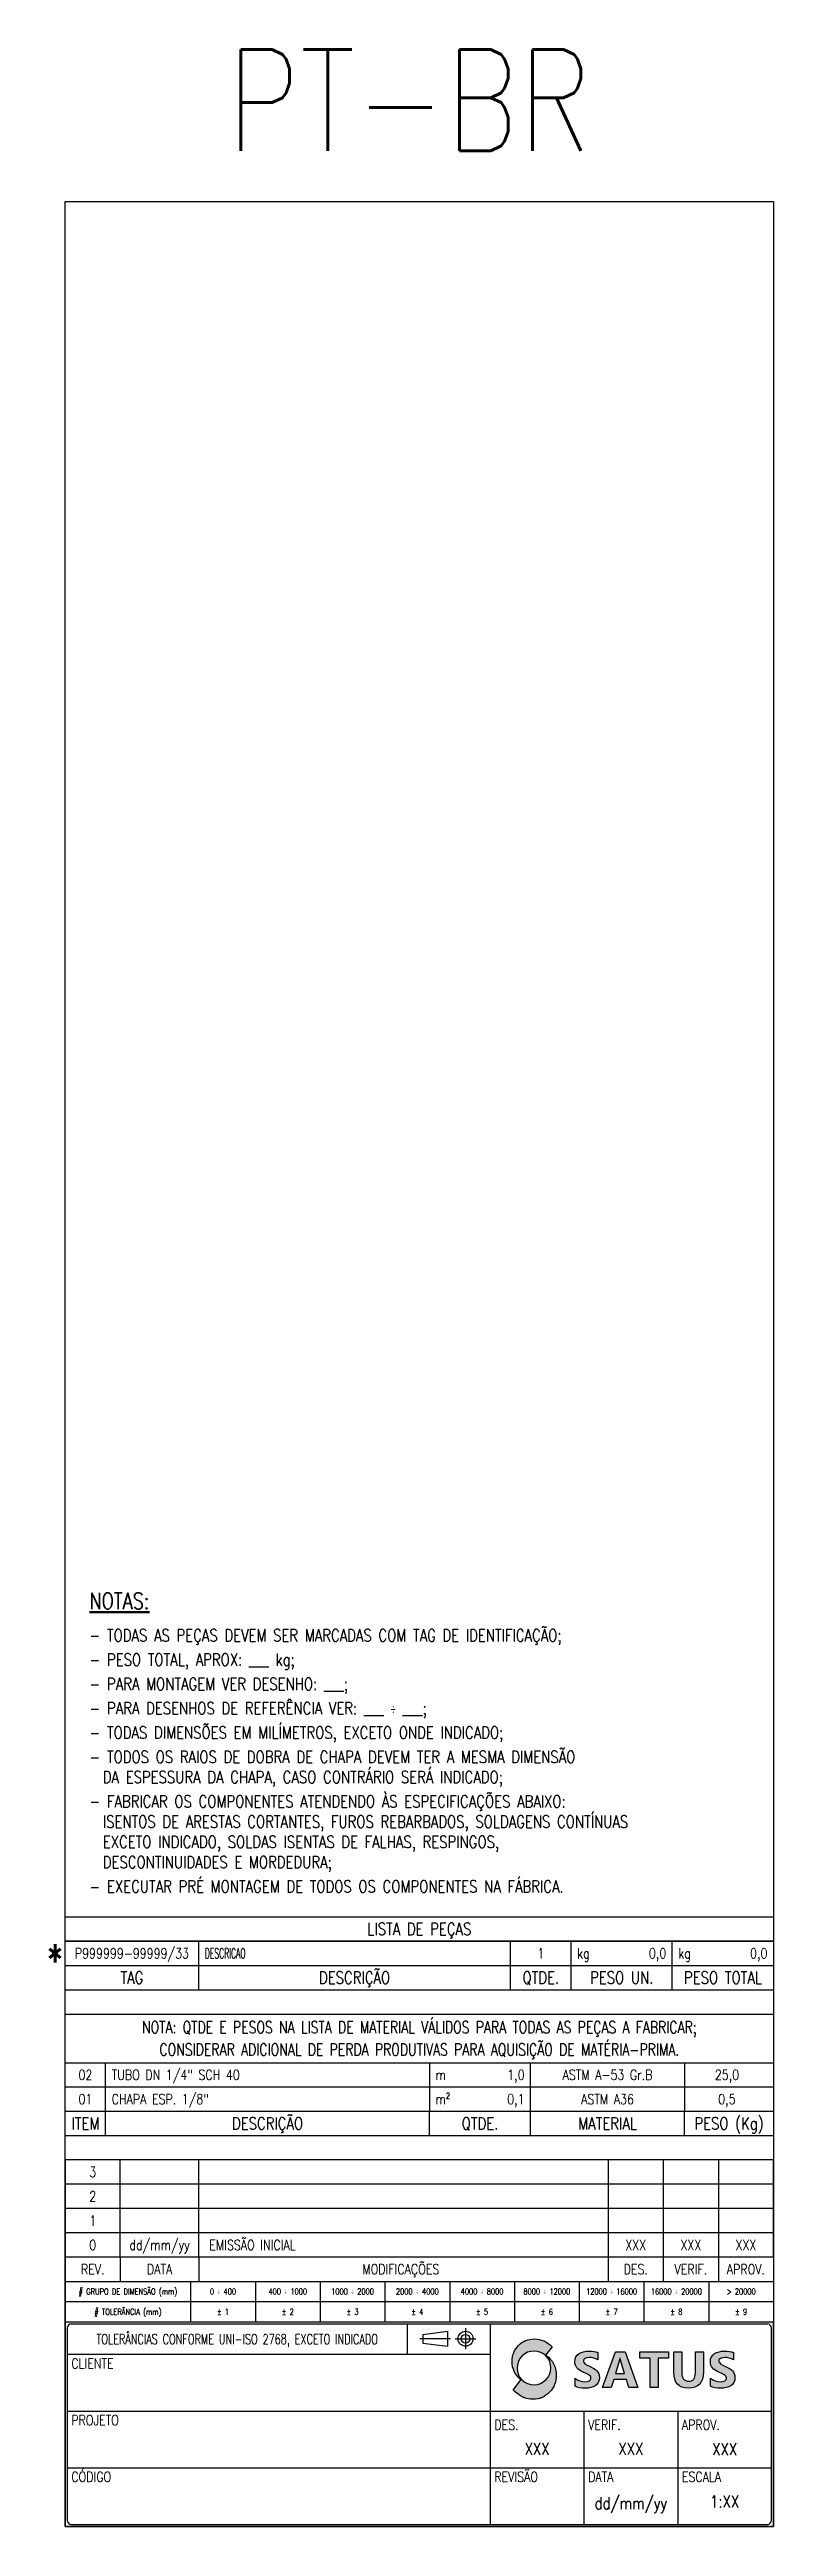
# Model space of a CAD drawing. Header units: millimetres. Extents: x -359 to -180, y 0 to 611.
import ezdxf
from ezdxf.enums import TextEntityAlignment as Align
from ezdxf.lldxf.tags import DXFTag

# ---------------------------------------------------------------- set-up
doc = ezdxf.new("R2010")
doc.units = ezdxf.units.MM
doc.header["$LTSCALE"] = 0.5
doc.layers.get('0').update_dxf_attribs({"color": 3})
doc.layers.add('COTAS', color=1, linetype='Continuous')
doc.layers.add('FORMATO', color=1, linetype='Continuous')
for name, color, linetype, lineweight in [('HACHURAS', 1, 'Continuous', 20), ('NOTAS', 3, 'Continuous', 50), ('TEXTO', 4, 'Continuous', 30)]:
    doc.layers.add(name, color=color, linetype=linetype, lineweight=lineweight)
doc.styles.add('ROMAND', font='romand.shx', dxfattribs={"width": 0.8})
doc.styles.add('ROMANS', font='romans', dxfattribs={"width": 0.7})
doc.styles.get("Standard").update_dxf_attribs({"font": 'romans.shx', "width": 0.8})
tags = doc.linetypes.add('CENTER2', pattern=[28.575, 19.05, -3.175, 3.175, -3.175]).pattern_tags.tags
tags[10:11] = [DXFTag(74, 4), DXFTag(75, 0), DXFTag(340, '0'), DXFTag(46, 1.0), DXFTag(50, 0.0), DXFTag(44, 0.0), DXFTag(45, 0.0)]
tags[8:9] = [DXFTag(74, 4), DXFTag(75, 0), DXFTag(340, '0'), DXFTag(46, 1.0), DXFTag(50, 0.0), DXFTag(44, 0.0), DXFTag(45, 0.0)]
tags[6:7] = [DXFTag(74, 4), DXFTag(75, 0), DXFTag(340, '0'), DXFTag(46, 1.0), DXFTag(50, 0.0), DXFTag(44, 0.0), DXFTag(45, 0.0)]
tags[4:5] = [DXFTag(74, 4), DXFTag(75, 0), DXFTag(340, '0'), DXFTag(46, 1.0), DXFTag(50, 0.0), DXFTag(44, 0.0), DXFTag(45, 0.0)]
tags = doc.linetypes.add('HIDDEN', pattern=[9.525, 6.35, -3.175]).pattern_tags.tags
tags[6:7] = [DXFTag(74, 4), DXFTag(75, 0), DXFTag(340, '0'), DXFTag(46, 1.0), DXFTag(50, 0.0), DXFTag(44, 0.0), DXFTag(45, 0.0)]
tags[4:5] = [DXFTag(74, 4), DXFTag(75, 0), DXFTag(340, '0'), DXFTag(46, 1.0), DXFTag(50, 0.0), DXFTag(44, 0.0), DXFTag(45, 0.0)]
tags = doc.linetypes.add('PHANTOM2', pattern=[31.75, 15.875, -3.175, 3.175, -3.175, 3.175, -3.175]).pattern_tags.tags
tags[14:15] = [DXFTag(74, 4), DXFTag(75, 0), DXFTag(340, '0'), DXFTag(46, 1.0), DXFTag(50, 0.0), DXFTag(44, 0.0), DXFTag(45, 0.0)]
tags[12:13] = [DXFTag(74, 4), DXFTag(75, 0), DXFTag(340, '0'), DXFTag(46, 1.0), DXFTag(50, 0.0), DXFTag(44, 0.0), DXFTag(45, 0.0)]
tags[10:11] = [DXFTag(74, 4), DXFTag(75, 0), DXFTag(340, '0'), DXFTag(46, 1.0), DXFTag(50, 0.0), DXFTag(44, 0.0), DXFTag(45, 0.0)]
tags[8:9] = [DXFTag(74, 4), DXFTag(75, 0), DXFTag(340, '0'), DXFTag(46, 1.0), DXFTag(50, 0.0), DXFTag(44, 0.0), DXFTag(45, 0.0)]
tags[6:7] = [DXFTag(74, 4), DXFTag(75, 0), DXFTag(340, '0'), DXFTag(46, 1.0), DXFTag(50, 0.0), DXFTag(44, 0.0), DXFTag(45, 0.0)]
tags[4:5] = [DXFTag(74, 4), DXFTag(75, 0), DXFTag(340, '0'), DXFTag(46, 1.0), DXFTag(50, 0.0), DXFTag(44, 0.0), DXFTag(45, 0.0)]

# ---------------------------------------------------------------- blocks, each defined once
blk = doc.blocks.new('SATUS_LOGO-HORIZONTAL')
at = {"layer": 'FORMATO', "true_color": 0x8c9a7b}
h = blk.add_hatch(color=252, dxfattribs=at)
h.dxf.hatch_style = 1
h.paths.add_polyline_path([(-24.19, 7.04), (-24.66, 6.82), (-25.12, 6.54), (-25.55, 6.21), (-25.96, 5.84), (-26.33, 5.42), (-26.65, 4.98), (-26.93, 4.52), (-27.15, 4.04), (-27.32, 3.53), (-27.45, 2.99), (-27.52, 2.43), (-27.55, 1.85), (-27.51, 1.2), (-27.41, 0.57), (-27.23, -0.04), (-26.99, -0.62), (-26.68, -1.18), (-26.31, -1.7), (-25.88, -2.19), (-25.38, -2.65), (-27.28, -5.2), (-27.28, -5.2), (-26.68, -5.73), (-26.08, -6.19), (-25.46, -6.58), (-24.85, -6.89), (-24.22, -7.14), (-23.59, -7.32), (-22.96, -7.43), (-22.31, -7.46), (-21.74, -7.43), (-21.18, -7.35), (-20.65, -7.22), (-20.14, -7.02), (-19.65, -6.78), (-19.17, -6.47), (-18.72, -6.12), (-18.29, -5.71), (-17.9, -5.25), (-17.56, -4.78), (-17.27, -4.29), (-17.04, -3.78), (-16.85, -3.24), (-16.72, -2.69), (-16.64, -2.11), (-16.62, -1.51), (-16.66, -0.76), (-16.79, -0.05), (-17, 0.64), (-17.3, 1.31), (-17.68, 1.93), (-18.13, 2.49), (-18.65, 3), (-19.25, 3.45), (-17.66, 5.51), (-18.15, 5.96), (-18.66, 6.36), (-19.19, 6.69), (-19.74, 6.96), (-20.3, 7.17), (-20.88, 7.32), (-21.46, 7.41), (-22.06, 7.44), (-22.62, 7.42), (-23.17, 7.34), (-23.69, 7.22)])
h.paths.add_polyline_path([(-22.94, 4.36), (-22.08, 4.43), (-21.24, 4.36), (-20.47, 4.13), (-19.78, 3.75), (-19.15, 3.23), (-18.63, 2.58), (-18.26, 1.87), (-18.04, 1.08), (-17.96, 0.22), (-18.04, -0.58), (-18.27, -1.32), (-18.66, -2.01), (-19.2, -2.65), (-19.84, -3.18), (-20.53, -3.57), (-21.28, -3.8), (-22.08, -3.87), (-22.94, -3.8), (-23.72, -3.58), (-24.42, -3.22), (-25.06, -2.7), (-25.59, -2.09), (-25.96, -1.39), (-26.19, -0.62), (-26.27, 0.22), (-26.19, 1.09), (-25.96, 1.89), (-25.59, 2.6), (-25.06, 3.24), (-24.42, 3.76), (-23.72, 4.14)], flags=16)
at = {"layer": 'FORMATO'}
h = blk.add_hatch(color=7, dxfattribs=at)
h.dxf.hatch_style = 1
h.paths.add_polyline_path([(-11.01, 3.83), (-11.44, 3.46), (-11.76, 3.01), (-11.97, 2.46), (-12.04, 1.82), (-12.01, 1.39), (-11.91, 1), (-11.75, 0.64), (-11.53, 0.31), (-11.24, 0.01), (-10.89, -0.27), (-10.47, -0.52), (-9.98, -0.75), (-9.23, -1.07), (-8.62, -1.41), (-8.39, -1.59), (-8.21, -1.78), (-8.1, -2), (-8.06, -2.25), (-8.09, -2.43), (-8.16, -2.6), (-8.27, -2.75), (-8.44, -2.89), (-8.91, -3.08), (-9.56, -3.14), (-10.2, -3.09), (-10.84, -2.92), (-11.44, -2.64), (-12, -2.24), (-12, -4.22), (-11.48, -4.43), (-10.86, -4.59), (-10.19, -4.68), (-9.48, -4.71), (-8.78, -4.68), (-8.13, -4.58), (-7.53, -4.4), (-7.01, -4.13), (-6.57, -3.77), (-6.24, -3.31), (-6.03, -2.75), (-5.96, -2.07), (-6, -1.56), (-6.12, -1.13), (-6.32, -0.74), (-6.59, -0.41), (-6.92, -0.11), (-7.31, 0.16), (-8.27, 0.63), (-8.96, 0.94), (-9.49, 1.25), (-9.82, 1.59), (-9.91, 1.77), (-9.94, 1.99), (-9.91, 2.18), (-9.84, 2.35), (-9.54, 2.63), (-9.07, 2.82), (-8.45, 2.88), (-7.93, 2.84), (-7.38, 2.73), (-6.84, 2.53), (-6.35, 2.26), (-6.35, 4.11), (-6.82, 4.26), (-7.34, 4.37), (-7.91, 4.43), (-8.56, 4.45), (-9.25, 4.41), (-9.9, 4.3), (-10.49, 4.1)])
h.paths.add_polyline_path([(-2, 4.3), (-5.22, -4.56), (-3.06, -4.56), (-2.44, -2.59), (0.71, -2.59), (1.34, -4.56), (3.52, -4.56), (0.37, 4.3)])
h.paths.add_polyline_path([(-0.84, 2.72), (-0.69, 1.92), (0.26, -1.06), (-2.01, -1.06), (-1.05, 1.95), (-0.89, 2.72)], flags=16)
h.paths.add_polyline_path([(4.04, 4.3), (4.04, 2.68), (6.55, 2.68), (6.55, -4.56), (8.55, -4.56), (8.55, 2.68), (11.08, 2.68), (11.08, 4.3)])
h.paths.add_polyline_path([(12.4, -0.81), (12.46, -1.73), (12.63, -2.52), (12.91, -3.19), (13.3, -3.74), (13.81, -4.16), (14.43, -4.47), (15.16, -4.65), (16.01, -4.71), (16.88, -4.65), (17.63, -4.46), (18.27, -4.15), (18.8, -3.71), (19.2, -3.15), (19.49, -2.47), (19.67, -1.66), (19.73, -0.72), (19.73, 4.3), (17.73, 4.3), (17.73, -0.91), (17.71, -1.4), (17.63, -1.82), (17.5, -2.18), (17.32, -2.47), (17.09, -2.7), (16.8, -2.86), (16.47, -2.96), (16.08, -2.99), (15.69, -2.96), (15.35, -2.85), (15.06, -2.69), (14.82, -2.45), (14.64, -2.15), (14.51, -1.78), (14.43, -1.34), (14.4, -0.84), (14.4, 4.3), (12.4, 4.3)])
h.paths.add_polyline_path([(22.99, 4.1), (22.48, 3.83), (22.05, 3.46), (21.72, 3.01), (21.51, 2.46), (21.44, 1.82), (21.48, 1.39), (21.57, 1), (21.73, 0.64), (21.95, 0.31), (22.24, 0.01), (22.59, -0.27), (23.01, -0.52), (23.5, -0.75), (24.26, -1.07), (24.87, -1.41), (25.1, -1.59), (25.27, -1.78), (25.38, -2), (25.42, -2.25), (25.4, -2.43), (25.33, -2.6), (25.21, -2.75), (25.05, -2.89), (24.58, -3.08), (23.92, -3.14), (23.28, -3.09), (22.65, -2.92), (22.04, -2.64), (21.48, -2.24), (21.48, -4.22), (22.01, -4.43), (22.62, -4.59), (23.3, -4.68), (24.01, -4.71), (24.7, -4.68), (25.36, -4.58), (25.96, -4.4), (26.48, -4.13), (26.91, -3.77), (27.24, -3.31), (27.45, -2.75), (27.52, -2.07), (27.48, -1.56), (27.36, -1.13), (27.16, -0.74), (26.9, -0.41), (26.56, -0.11), (26.17, 0.16), (25.22, 0.63), (24.52, 0.94), (24, 1.25), (23.66, 1.59), (23.57, 1.77), (23.54, 1.99), (23.57, 2.18), (23.65, 2.35), (23.94, 2.63), (24.41, 2.82), (25.03, 2.88), (25.55, 2.84), (26.11, 2.73), (26.65, 2.53), (27.13, 2.26), (27.13, 4.11), (26.66, 4.26), (26.15, 4.37), (25.57, 4.43), (24.92, 4.45), (24.23, 4.41), (23.59, 4.3)])
at = {"layer": 'FORMATO', "color": 252, "true_color": 0x8c9a7b}
for p, q in [((-25.96, 5.84), (-25.55, 6.21)), ((-25.55, 6.21), (-25.12, 6.54)), ((-25.12, 6.54), (-24.66, 6.82)), ((-24.66, 6.82), (-24.19, 7.04)), ((-24.19, 7.04), (-23.69, 7.22)), ((-23.69, 7.22), (-23.17, 7.34)), ((-23.17, 7.34), (-22.62, 7.42)), ((-22.62, 7.42), (-22.06, 7.44)), ((-22.06, 7.44), (-21.46, 7.41)), ((-21.46, 7.41), (-20.88, 7.32)), ((-20.88, 7.32), (-20.3, 7.17)), ((-20.3, 7.17), (-19.74, 6.96)), ((-19.74, 6.96), (-19.19, 6.69)), ((-19.19, 6.69), (-18.66, 6.36)), ((-18.66, 6.36), (-18.15, 5.96)), ((-27.55, 1.85), (-27.52, 2.43)), ((-27.51, 1.2), (-27.55, 1.85)), ((-27.52, 2.43), (-27.45, 2.99)), ((-27.41, 0.57), (-27.51, 1.2)), ((-27.45, 2.99), (-27.32, 3.53)), ((-27.23, -0.04), (-27.41, 0.57)), ((-27.32, 3.53), (-27.15, 4.04)), ((-27.15, 4.04), (-26.93, 4.52)), ((-26.93, 4.52), (-26.65, 4.98)), ((-26.65, 4.98), (-26.33, 5.42)), ((-26.33, 5.42), (-25.96, 5.84)), ((-26.19, 1.09), (-26.27, 0.22)), ((-26.27, 0.22), (-26.19, -0.62)), ((-25.96, 1.89), (-26.19, 1.09)), ((-25.59, 2.6), (-25.96, 1.89)), ((-25.06, 3.24), (-25.59, 2.6)), ((-24.42, 3.76), (-25.06, 3.24)), ((-23.72, 4.14), (-24.42, 3.76)), ((-22.94, 4.36), (-23.72, 4.14)), ((-22.08, 4.43), (-22.94, 4.36)), ((-21.24, 4.36), (-22.08, 4.43)), ((-20.47, 4.13), (-21.24, 4.36)), ((-19.78, 3.75), (-20.47, 4.13)), ((-19.15, 3.23), (-19.78, 3.75)), ((-17.66, 5.51), (-19.25, 3.45)), ((-19.25, 3.45), (-18.65, 3)), ((-18.63, 2.58), (-19.15, 3.23)), ((-18.65, 3), (-18.13, 2.49)), ((-18.26, 1.87), (-18.63, 2.58)), ((-18.04, 1.08), (-18.26, 1.87)), ((-18.15, 5.96), (-17.66, 5.51)), ((-18.13, 2.49), (-17.68, 1.93)), ((-17.96, 0.22), (-18.04, 1.08)), ((-18.04, -0.58), (-17.96, 0.22)), ((-17.68, 1.93), (-17.3, 1.31)), ((-17.3, 1.31), (-17, 0.64)), ((-17, 0.64), (-16.79, -0.05)), ((-27.28, -5.2), (-25.38, -2.65)), ((-26.68, -5.73), (-27.28, -5.2)), ((-27.28, -5.2), (-27.28, -5.2)), ((-26.99, -0.62), (-27.23, -0.04)), ((-26.68, -1.18), (-26.99, -0.62)), ((-26.31, -1.7), (-26.68, -1.18)), ((-26.08, -6.19), (-26.68, -5.73)), ((-25.88, -2.19), (-26.31, -1.7)), ((-26.19, -0.62), (-25.96, -1.39)), ((-25.96, -1.39), (-25.59, -2.09)), ((-25.38, -2.65), (-25.88, -2.19)), ((-25.59, -2.09), (-25.06, -2.7)), ((-25.06, -2.7), (-24.42, -3.22)), ((-24.42, -3.22), (-23.72, -3.58)), ((-23.72, -3.58), (-22.94, -3.8)), ((-22.94, -3.8), (-22.08, -3.87)), ((-22.08, -3.87), (-21.28, -3.8)), ((-22.08, -3.87), (-22.08, -3.87)), ((-21.28, -3.8), (-20.53, -3.57)), ((-20.53, -3.57), (-19.84, -3.18)), ((-19.84, -3.18), (-19.2, -2.65)), ((-19.2, -2.65), (-18.66, -2.01)), ((-18.29, -5.71), (-18.72, -6.12)), ((-18.66, -2.01), (-18.27, -1.32)), ((-17.9, -5.25), (-18.29, -5.71)), ((-18.27, -1.32), (-18.04, -0.58)), ((-17.56, -4.78), (-17.9, -5.25)), ((-17.27, -4.29), (-17.56, -4.78)), ((-17.04, -3.78), (-17.27, -4.29)), ((-16.85, -3.24), (-17.04, -3.78)), ((-16.72, -2.69), (-16.85, -3.24)), ((-16.79, -0.05), (-16.66, -0.76)), ((-16.64, -2.11), (-16.72, -2.69)), ((-16.66, -0.76), (-16.62, -1.51)), ((-16.62, -1.51), (-16.64, -2.11)), ((-25.46, -6.58), (-26.08, -6.19)), ((-24.85, -6.89), (-25.46, -6.58)), ((-24.22, -7.14), (-24.85, -6.89)), ((-23.59, -7.32), (-24.22, -7.14)), ((-22.96, -7.43), (-23.59, -7.32)), ((-22.31, -7.46), (-22.96, -7.43)), ((-21.74, -7.43), (-22.31, -7.46)), ((-21.18, -7.35), (-21.74, -7.43)), ((-20.65, -7.22), (-21.18, -7.35)), ((-20.14, -7.02), (-20.65, -7.22)), ((-19.65, -6.78), (-20.14, -7.02)), ((-19.17, -6.47), (-19.65, -6.78)), ((-18.72, -6.12), (-19.17, -6.47))]:
    blk.add_line(p, q, dxfattribs=at)
at = {"layer": 'FORMATO', "color": 7}
for p, q in [((-12.04, 1.82), (-11.97, 2.46)), ((-12.01, 1.39), (-12.04, 1.82)), ((-11.91, 1), (-12.01, 1.39)), ((-11.97, 2.46), (-11.76, 3.01)), ((-11.75, 0.64), (-11.91, 1)), ((-11.76, 3.01), (-11.44, 3.46)), ((-11.53, 0.31), (-11.75, 0.64)), ((-11.24, 0.01), (-11.53, 0.31)), ((-11.44, 3.46), (-11.01, 3.83)), ((-10.89, -0.27), (-11.24, 0.01)), ((-11.01, 3.83), (-10.49, 4.1)), ((-10.49, 4.1), (-9.9, 4.3)), ((-9.91, 2.18), (-9.94, 1.99)), ((-9.94, 1.99), (-9.91, 1.77)), ((-9.84, 2.35), (-9.91, 2.18)), ((-9.91, 1.77), (-9.82, 1.59)), ((-9.9, 4.3), (-9.25, 4.41)), ((-9.54, 2.63), (-9.84, 2.35)), ((-9.82, 1.59), (-9.49, 1.25)), ((-9.07, 2.82), (-9.54, 2.63)), ((-9.49, 1.25), (-8.96, 0.94)), ((-9.25, 4.41), (-8.56, 4.45)), ((-8.45, 2.88), (-9.07, 2.82)), ((-8.96, 0.94), (-8.27, 0.63)), ((-8.56, 4.45), (-7.91, 4.43)), ((-7.93, 2.84), (-8.45, 2.88)), ((-8.27, 0.63), (-7.31, 0.16)), ((-7.38, 2.73), (-7.93, 2.84)), ((-7.91, 4.43), (-7.34, 4.37)), ((-6.84, 2.53), (-7.38, 2.73)), ((-7.34, 4.37), (-6.82, 4.26)), ((-7.31, 0.16), (-6.92, -0.11)), ((-6.35, 2.26), (-6.84, 2.53)), ((-6.82, 4.26), (-6.35, 4.11)), ((-6.35, 4.11), (-6.35, 2.26)), ((-5.22, -4.56), (-2, 4.3)), ((-1.05, 1.95), (-2.01, -1.06)), ((-2, 4.3), (0.37, 4.3)), ((-0.89, 2.72), (-1.05, 1.95)), ((-0.84, 2.72), (-0.89, 2.72)), ((-0.69, 1.92), (-0.84, 2.72)), ((0.26, -1.06), (-0.69, 1.92)), ((0.37, 4.3), (3.52, -4.56)), ((4.04, 2.68), (4.04, 4.3)), ((4.04, 4.3), (11.08, 4.3)), ((6.55, 2.68), (4.04, 2.68)), ((6.55, -4.56), (6.55, 2.68)), ((11.08, 2.68), (8.55, 2.68)), ((8.55, 2.68), (8.55, -4.56)), ((11.08, 4.3), (11.08, 2.68)), ((12.4, -0.81), (12.4, 4.3)), ((12.4, 4.3), (14.4, 4.3)), ((14.4, 4.3), (14.4, -0.84)), ((17.73, -0.91), (17.73, 4.3)), ((17.73, 4.3), (19.73, 4.3)), ((19.73, 4.3), (19.73, -0.72)), ((21.44, 1.82), (21.51, 2.46)), ((21.48, 1.39), (21.44, 1.82)), ((21.57, 1), (21.48, 1.39)), ((21.51, 2.46), (21.72, 3.01)), ((21.73, 0.64), (21.57, 1)), ((21.72, 3.01), (22.05, 3.46)), ((21.95, 0.31), (21.73, 0.64)), ((22.24, 0.01), (21.95, 0.31)), ((22.05, 3.46), (22.48, 3.83)), ((22.59, -0.27), (22.24, 0.01)), ((22.48, 3.83), (22.99, 4.1)), ((22.99, 4.1), (23.59, 4.3)), ((23.57, 2.18), (23.54, 1.99)), ((23.54, 1.99), (23.57, 1.77)), ((23.65, 2.35), (23.57, 2.18)), ((23.57, 1.77), (23.66, 1.59)), ((23.59, 4.3), (24.23, 4.41)), ((23.94, 2.63), (23.65, 2.35)), ((23.66, 1.59), (24, 1.25)), ((24.41, 2.82), (23.94, 2.63)), ((24, 1.25), (24.52, 0.94)), ((24.23, 4.41), (24.92, 4.45)), ((25.03, 2.88), (24.41, 2.82)), ((24.52, 0.94), (25.22, 0.63)), ((24.92, 4.45), (25.57, 4.43)), ((25.55, 2.84), (25.03, 2.88)), ((25.22, 0.63), (26.17, 0.16)), ((26.11, 2.73), (25.55, 2.84)), ((25.57, 4.43), (26.15, 4.37)), ((26.65, 2.53), (26.11, 2.73)), ((26.15, 4.37), (26.66, 4.26)), ((26.17, 0.16), (26.56, -0.11)), ((27.13, 2.26), (26.65, 2.53)), ((26.66, 4.26), (27.13, 4.11)), ((27.13, 4.11), (27.13, 2.26)), ((-12, -4.22), (-12, -2.24)), ((-12, -2.24), (-11.44, -2.64)), ((-11.48, -4.43), (-12, -4.22)), ((-12, -4.22), (-12, -4.22)), ((-10.86, -4.59), (-11.48, -4.43)), ((-11.44, -2.64), (-10.84, -2.92)), ((-10.47, -0.52), (-10.89, -0.27)), ((-10.19, -4.68), (-10.86, -4.59)), ((-10.84, -2.92), (-10.2, -3.09)), ((-9.98, -0.75), (-10.47, -0.52)), ((-10.2, -3.09), (-9.56, -3.14)), ((-9.48, -4.71), (-10.19, -4.68)), ((-9.23, -1.07), (-9.98, -0.75)), ((-9.56, -3.14), (-8.91, -3.08)), ((-8.78, -4.68), (-9.48, -4.71)), ((-8.62, -1.41), (-9.23, -1.07)), ((-8.91, -3.08), (-8.44, -2.89)), ((-8.13, -4.58), (-8.78, -4.68)), ((-8.39, -1.59), (-8.62, -1.41)), ((-8.44, -2.89), (-8.27, -2.75)), ((-8.21, -1.78), (-8.39, -1.59)), ((-8.27, -2.75), (-8.16, -2.6)), ((-8.1, -2), (-8.21, -1.78)), ((-8.16, -2.6), (-8.09, -2.43)), ((-7.53, -4.4), (-8.13, -4.58)), ((-8.06, -2.25), (-8.1, -2)), ((-8.09, -2.43), (-8.06, -2.25)), ((-7.01, -4.13), (-7.53, -4.4)), ((-6.57, -3.77), (-7.01, -4.13)), ((-6.92, -0.11), (-6.59, -0.41)), ((-6.59, -0.41), (-6.32, -0.74)), ((-6.24, -3.31), (-6.57, -3.77)), ((-6.32, -0.74), (-6.12, -1.13)), ((-6.03, -2.75), (-6.24, -3.31)), ((-6.12, -1.13), (-6, -1.56)), ((-5.96, -2.07), (-6.03, -2.75)), ((-6, -1.56), (-5.96, -2.07)), ((-3.06, -4.56), (-5.22, -4.56)), ((-2.44, -2.59), (-3.06, -4.56)), ((0.71, -2.59), (-2.44, -2.59)), ((-2.01, -1.06), (0.26, -1.06)), ((1.34, -4.56), (0.71, -2.59)), ((3.52, -4.56), (1.34, -4.56)), ((8.55, -4.56), (6.55, -4.56)), ((12.46, -1.73), (12.4, -0.81)), ((12.63, -2.52), (12.46, -1.73)), ((12.91, -3.19), (12.63, -2.52)), ((13.3, -3.74), (12.91, -3.19)), ((13.81, -4.16), (13.3, -3.74)), ((14.43, -4.47), (13.81, -4.16)), ((14.4, -0.84), (14.43, -1.34)), ((14.43, -1.34), (14.51, -1.78)), ((15.16, -4.65), (14.43, -4.47)), ((14.51, -1.78), (14.64, -2.15)), ((14.64, -2.15), (14.82, -2.45)), ((14.82, -2.45), (15.06, -2.69)), ((15.06, -2.69), (15.35, -2.85)), ((16.01, -4.71), (15.16, -4.65)), ((15.35, -2.85), (15.69, -2.96)), ((15.69, -2.96), (16.08, -2.99)), ((16.88, -4.65), (16.01, -4.71)), ((16.08, -2.99), (16.47, -2.96)), ((16.47, -2.96), (16.8, -2.86)), ((16.8, -2.86), (17.09, -2.7)), ((17.63, -4.46), (16.88, -4.65)), ((17.09, -2.7), (17.32, -2.47)), ((17.32, -2.47), (17.5, -2.18)), ((17.5, -2.18), (17.63, -1.82)), ((17.63, -1.82), (17.71, -1.4)), ((18.27, -4.15), (17.63, -4.46)), ((17.71, -1.4), (17.73, -0.91)), ((18.8, -3.71), (18.27, -4.15)), ((19.2, -3.15), (18.8, -3.71)), ((19.49, -2.47), (19.2, -3.15)), ((19.67, -1.66), (19.49, -2.47)), ((19.73, -0.72), (19.67, -1.66)), ((21.48, -4.22), (21.48, -2.24)), ((21.48, -2.24), (22.04, -2.64)), ((22.01, -4.43), (21.48, -4.22)), ((21.48, -4.22), (21.48, -4.22)), ((22.62, -4.59), (22.01, -4.43)), ((22.04, -2.64), (22.65, -2.92)), ((23.01, -0.52), (22.59, -0.27)), ((23.3, -4.68), (22.62, -4.59)), ((22.65, -2.92), (23.28, -3.09)), ((23.5, -0.75), (23.01, -0.52)), ((23.28, -3.09), (23.92, -3.14)), ((24.01, -4.71), (23.3, -4.68)), ((24.26, -1.07), (23.5, -0.75)), ((23.92, -3.14), (24.58, -3.08)), ((24.7, -4.68), (24.01, -4.71)), ((24.87, -1.41), (24.26, -1.07)), ((24.58, -3.08), (25.05, -2.89)), ((25.36, -4.58), (24.7, -4.68)), ((25.1, -1.59), (24.87, -1.41)), ((25.05, -2.89), (25.21, -2.75)), ((25.27, -1.78), (25.1, -1.59)), ((25.21, -2.75), (25.33, -2.6)), ((25.38, -2), (25.27, -1.78)), ((25.33, -2.6), (25.4, -2.43)), ((25.96, -4.4), (25.36, -4.58)), ((25.42, -2.25), (25.38, -2)), ((25.4, -2.43), (25.42, -2.25)), ((26.48, -4.13), (25.96, -4.4)), ((26.91, -3.77), (26.48, -4.13)), ((26.56, -0.11), (26.9, -0.41)), ((26.9, -0.41), (27.16, -0.74)), ((27.24, -3.31), (26.91, -3.77)), ((27.16, -0.74), (27.36, -1.13)), ((27.45, -2.75), (27.24, -3.31)), ((27.36, -1.13), (27.48, -1.56)), ((27.52, -2.07), (27.45, -2.75)), ((27.48, -1.56), (27.52, -2.07))]:
    blk.add_line(p, q, dxfattribs=at)
blk = doc.blocks.new('SATUS_LEGENDA')
at = {"layer": 'COTAS', "color": 2, "linetype": 'HIDDEN'}
blk.add_line((-4.4, 0), (-4.9, 0), dxfattribs=at)
at = {"layer": 'FORMATO', "color": 2}
for p, q in [((-175, 60.5), (-175, 50.5)), ((-175, 60.5), (0, 60.5)), ((0, 60.5), (0, 50.5)), ((-175, 50.5), (-175, 0)), ((-175, 50.5), (0, 50.5)), ((-70, 50), (-70, 0.5)), ((0, 0), (0, 50.5)), ((-86.6, 47.43), (-80.57, 48.18)), ((-86.6, 47.43), (-86.6, 45.25)), ((-86.6, 45.25), (-80.57, 44.5)), ((-80.57, 48.18), (-80.57, 44.5)), ((-175, 0), (0, 0))]:
    blk.add_line(p, q, dxfattribs=at)
at = {"layer": 'FORMATO'}
for p, q in [((-175, 55.5), (0, 55.5)), ((-144, 60.5), (-144, 50.5)), ((-128, 60.5), (-128, 50.5)), ((-112, 60.5), (-112, 50.5)), ((-96, 60.5), (-96, 50.5)), ((-80, 60.5), (-80, 50.5)), ((-64, 60.5), (-64, 50.5)), ((-48, 60.5), (-48, 50.5)), ((-32, 60.5), (-32, 50.5)), ((-16, 60.5), (-16, 50.5)), ((-174.5, 49), (-174.5, 1.5)), ((-173.5, 50), (-1.5, 50)), ((-90.5, 50), (-90.5, 42.5)), ((-76.08, 48.93), (-76.08, 43.75)), ((-0.5, 1.5), (-0.5, 49)), ((-79.82, 46.34), (-87.34, 46.34)), ((-78.68, 46.34), (-73.51, 46.34)), ((-174.5, 42.5), (-70, 42.5)), ((-174.5, 28.5), (-70.5, 28.5)), ((-70.5, 28.5), (-0.5, 28.5)), ((-46.82, 28.5), (-46.82, 0.5)), ((-23.66, 28.5), (-23.66, 0.5)), ((-174.5, 14.5), (-70, 14.5)), ((-70, 14.5), (-0.5, 14.5)), ((-173.5, 0.5), (-1.5, 0.5))]:
    blk.add_line(p, q, dxfattribs=at)
at = {"layer": 'FORMATO', "color": 252, "true_color": 0x8c9a7b}
for p, q in [((-61.88, 31.96), (-62.5, 32.28)), ((-61.26, 31.71), (-61.88, 31.96)), ((-60.63, 31.53), (-61.26, 31.71)), ((-59.99, 31.43), (-60.63, 31.53)), ((-59.35, 31.39), (-59.99, 31.43)), ((-58.77, 31.42), (-59.35, 31.39)), ((-58.22, 31.5), (-58.77, 31.42)), ((-57.68, 31.64), (-58.22, 31.5)), ((-57.17, 31.83), (-57.68, 31.64)), ((-56.68, 32.08), (-57.17, 31.83)), ((-56.21, 32.38), (-56.68, 32.08))]:
    blk.add_line(p, q, dxfattribs=at)
at = {"layer": 'FORMATO', "color": 2, "linetype": 'HIDDEN'}
blk.add_line((-2.78, 0), (-3.28, 0), dxfattribs=at)
at = {"layer": 'FORMATO', "color": 2, "linetype": 'CENTER2'}
blk.add_line((-1.96, 0), (-2.46, 0), dxfattribs=at)
at = {"layer": 'FORMATO', "color": 2, "linetype": 'PHANTOM2'}
blk.add_line((-1.15, 0), (-1.65, 0), dxfattribs=at)
at = {"layer": 'FORMATO', "color": 2}
for radius in [1.84, 1.09]:
    blk.add_circle((-76.09, 46.34), radius, dxfattribs=at)
at = {"layer": 'FORMATO'}
for centre, start, end in [((-173.5, 49), 90, 180), ((-1.5, 49), 0, 90), ((-173.5, 1.5), 180, 270), ((-1.5, 1.5), 270, 0)]:
    blk.add_arc(centre, 1, start, end, dxfattribs=at)
at = {"layer": 'HACHURAS', "color": 2, "linetype": 'HIDDEN'}
blk.add_line((-3.59, 0), (-4.09, 0), dxfattribs=at)
blk.add_blockref('SATUS_LOGO-HORIZONTAL', (-37.04, 38.85))
at = {"layer": 'TEXTO', "color": 2, "style": 'ROMAND', "width": 0.8}
for s, p in [('# GRUPO DE DIMENSÃO (mm)', (-159.5, 58)), ('0 ÷ 400', (-136, 58)), ('400 ÷ 1000', (-120, 58)), ('1000 ÷ 2000', (-104, 58)), ('2000 ÷ 4000', (-88, 58)), ('4000 ÷ 8000', (-72, 58)), ('8000 ÷ 12000', (-56, 58)), ('12000 ÷ 16000', (-40, 58)), ('16000 ÷ 20000', (-24, 58)), ('> 20000', (-8, 58)), ('# TOLERÂNCIA (mm)', (-159.5, 53)), ('± 1', (-136, 53)), ('± 2', (-120, 53)), ('± 3', (-104, 53)), ('± 4', (-88, 53)), ('± 5', (-72, 53)), ('± 6', (-56, 53)), ('± 7', (-40, 53)), ('± 8', (-24, 53)), ('± 9', (-8, 53))]:
    blk.add_text(s, height=1.5, dxfattribs=at).set_placement(p, align=Align.MIDDLE_CENTER)
at = {"layer": 'TEXTO', "color": 1, "style": 'ROMAND', "width": 0.7}
blk.add_text('TOLERÂNCIAS CONFORME UNI-ISO 2768, EXCETO INDICADO', height=2.5, dxfattribs=at).set_placement((-132.5, 46.25), align=Align.MIDDLE_CENTER)
at = {"layer": 'TEXTO', "color": 1, "style": 'ROMAND', "width": 0.8}
for s, p in [('CLIENTE', (-173.48, 39)), ('PROJETO', (-173.48, 25)), ('DES.', (-68.98, 23.83)), ('VERIF.', (-45.8, 23.83)), ('APROV.', (-22.64, 23.83)), ('CÓDIGO', (-173.48, 11)), ('REVISÃO', (-68.98, 11)), ('DATA', (-45.8, 11)), ('ESCALA', (-22.64, 11))]:
    blk.add_text(s, height=2.5, dxfattribs=at).set_placement(p)
at = {"layer": 'TEXTO', "color": 2, "style": 'ROMAND'}
for tag, p, width in [('CLIENTE-1', (-173.48, 34.25), 0.8), ('CLIENTE-2', (-173.48, 29.5), 0.8), ('PROJETO-2', (-173.56, 15.5), 0.75), ('PROJETO-1', (-173.56, 20.25), 0.8), ('CODIGO-1', (-173.48, 6.17), 0.8), ('CODIGO-2', (-173.48, 1.42), 0.8)]:
    blk.add_attdef(tag, p, '', height=3, dxfattribs=dict(at, width=width))
at = {"layer": 'TEXTO', "color": 2, "style": 'ROMAND', "width": 0.8}
for tag, p in [('DES.', (-58.41, 19.17)), ('VERIF.', (-35.24, 19.17)), ('APROV.', (-12.08, 19.08)), ('REVISAO', (-58.41, 5.75)), ('DATA', (-35.24, 5.75)), ('ESCALA', (-12.08, 6.17))]:
    blk.add_attdef(tag, text='', height=3, dxfattribs=at).set_placement(p, align=Align.MIDDLE_CENTER)
blk = doc.blocks.new('SATUS_REVISAO')
at = {"layer": 'FORMATO', "color": 1}
for p, q in [((175, 6), (0, 6)), ((13.61, 0), (13.61, 6)), ((33.06, 0), (33.06, 6)), ((134.17, 6), (134.17, 0)), ((147.78, 6), (147.78, 0)), ((161.39, 6), (161.39, 0))]:
    blk.add_line(p, q, dxfattribs=at)
at = {"layer": 'FORMATO', "color": 2}
for p, q in [((0, 6), (0, 0)), ((175, 0), (175, 6))]:
    blk.add_line(p, q, dxfattribs=at)
at = {"layer": 'TEXTO', "color": 2, "width": 0.8, "flags": 12}
for tag, p in [('REV-N', (6.81, 3)), ('REV-D', (23.33, 3)), ('DES.', (140.97, 3)), ('VERIF.', (154.58, 2.98)), ('APROV.', (168.19, 3))]:
    blk.add_attdef(tag, text='', height=2.5, dxfattribs=at).set_placement(p, align=Align.MIDDLE_CENTER)
blk.add_attdef('DESCRICAO', text='', height=2.5, dxfattribs=at).set_placement((35.6, 2.98), align=Align.MIDDLE_LEFT)
blk = doc.blocks.new('SATUS_LISTA-MATERIAL-DESCRITIVO')
at = {"layer": 'FORMATO', "color": 7}
for p, q in [((0, 0), (0, 6)), ((0, 6), (175, 6)), ((0, 0), (175, 0)), ((10, 0), (10, 6)), ((90, 0), (90, 6)), ((115, 0), (115, 6)), ((153, 0), (153, 6)), ((175, 6), (175, 0))]:
    blk.add_line(p, q, dxfattribs=at)
at = {"layer": 'NOTAS', "style": 'ROMAND', "width": 0.8}
for s, p in [('ITEM', (5, 3)), ('DESCRIÇÃO', (50, 3)), ('QTDE.', (102.5, 3)), ('MATERIAL', (134, 3)), ('PESO (Kg)', (164, 3))]:
    blk.add_text(s, height=3, dxfattribs=at).set_placement(p, align=Align.MIDDLE_CENTER)
blk = doc.blocks.new('SATUS_LISTA-MATERIAL')
at = {"layer": 'FORMATO', "color": 7}
for p, q in [((0, 6), (175, 6)), ((0, 0), (0, 6)), ((0, 0), (175, 0)), ((10, 0), (10, 6)), ((90, 6), (90, 0)), ((115, 0), (115, 6)), ((153, 6), (153, 0)), ((175, 6), (175, 0))]:
    blk.add_line(p, q, dxfattribs=at)
at = {"layer": 'TEXTO', "width": 0.8}
for tag, p in [('POS.', (5, 3)), ('MATERIAL', (134, 3)), ('PESO', (163.5, 3))]:
    blk.add_attdef(tag, text='', height=2.5, dxfattribs=at).set_placement(p, align=Align.MIDDLE_CENTER)
for tag, p in [('DESCRICAO', (11.5, 3)), ('UN.', (91.5, 3))]:
    blk.add_attdef(tag, text='', height=2.5, dxfattribs=at).set_placement(p, align=Align.MIDDLE_LEFT)
blk.add_attdef('QTDE', text='', height=2.5, dxfattribs=at).set_placement((113.5, 3), align=Align.MIDDLE_RIGHT)
blk = doc.blocks.new('SATUS_LISTA-MATERIAL-NOTA')
at = {"layer": 'FORMATO', "color": 7}
for p, q in [((0, 0), (0, 11.999988)), ((0, 11.999988), (175, 11.999988)), ((175, 11.999988), (175, 0)), ((0, 0), (175, 0))]:
    blk.add_line(p, q, dxfattribs=at)
at = {"layer": 'NOTAS', "style": 'ROMAND', "width": 0.75}
for s, p in [('NOTA: QTDE E PESOS NA LISTA DE MATERIAL VÁLIDOS PARA TODAS AS PEÇAS A FABRICAR;', (87.5, 8.75)), ('CONSIDERAR ADICIONAL DE PERDA PRODUTIVAS PARA AQUISIÇÃO DE MATÉRIA-PRIMA.', (87.5, 3.25))]:
    blk.add_text(s, height=2.999997, dxfattribs=at).set_placement(p, align=Align.MIDDLE_CENTER)
blk = doc.blocks.new('SATUS_REVISAO-LEGENDA')
at = {"layer": 'FORMATO', "color": 1}
for p, q in [((175, 6), (0, 6)), ((13.61, 6), (13.61, 0)), ((33.06, 6), (33.06, 0)), ((134.17, 6), (134.17, 0)), ((147.78, 6), (147.78, 0)), ((161.39, 6), (161.39, 0))]:
    blk.add_line(p, q, dxfattribs=at)
at = {"layer": 'FORMATO', "color": 2}
for p, q in [((0, 6), (0, 0)), ((175, 6), (175, 0))]:
    blk.add_line(p, q, dxfattribs=at)
at = {"layer": 'TEXTO', "color": 2, "style": 'ROMANS', "width": 0.8}
for s, p in [('REV.', (6.81, 3)), ('DATA', (23.33, 3)), ('MODIFICAÇÕES ', (83.61, 3)), ('DES.', (140.97, 3)), ('VERIF.', (154.58, 3)), ('APROV.', (168.19, 3))]:
    blk.add_text(s, height=2.5, dxfattribs=at).set_placement(p, align=Align.MIDDLE)
blk = doc.blocks.new('SATUS_LISTA-PECAS-NOTA')
at = {"layer": 'FORMATO', "color": 7}
blk.add_lwpolyline([(0, 6), (175, 6), (175, 0), (0, 0)], close=True, dxfattribs=at)
at = {"layer": 'NOTAS', "style": 'ROMAND', "width": 0.8}
blk.add_text('LISTA DE PEÇAS', height=3, dxfattribs=at).set_placement((87.5, 3), align=Align.MIDDLE_CENTER)
blk = doc.blocks.new('SATUS_LISTA-PECAS')
at = {"layer": 'FORMATO', "color": 7}
for p, q in [((0, 0), (0, 6)), ((0, 6), (175, 6)), ((0, 0), (175, 0)), ((33, 0), (33, 6)), ((110, 0), (110, 6)), ((125, 0), (125, 6)), ((150, 0), (150, 6)), ((175, 6), (175, 0))]:
    blk.add_line(p, q, dxfattribs=at)
at = {"layer": 'TEXTO', "width": 0.8}
blk.add_attdef('PECA-IMPORTADA', text='', height=8, dxfattribs=at).set_placement((-2.5, 5.28), align=Align.TOP_CENTER)
for tag, p in [('TAG', (16.5, 3)), ('QTDE.', (117.5, 3))]:
    blk.add_attdef(tag, text='', height=2.5, dxfattribs=at).set_placement(p, align=Align.MIDDLE_CENTER)
at = {"layer": 'TEXTO'}
for tag, width, p in [('DESCRICAO', 0.55, (34.5, 3)), ('UN.-UNIT.', 0.8, (126.5, 3)), ('UN.-TOTAL', 0.8, (151.5, 3))]:
    blk.add_attdef(tag, text='', height=2.5, dxfattribs=dict(at, width=width)).set_placement(p, align=Align.MIDDLE_LEFT)
at = {"layer": 'TEXTO', "width": 0.8}
for tag, p in [('PESO_UNIT.', (148.5, 3)), ('PESO_TOTAL', (173.5, 3))]:
    blk.add_attdef(tag, text='', height=2.5, dxfattribs=at).set_placement(p, align=Align.MIDDLE_RIGHT)
blk = doc.blocks.new('SATUS_LISTA-PECAS-DESCRITIVO')
at = {"layer": 'FORMATO', "color": 7}
for p, q in [((0, 6), (175, 6)), ((0, 0), (0, 6)), ((0, 0), (175, 0)), ((33, 0), (33, 6)), ((110, 0), (110, 6)), ((125, 0), (125, 6)), ((150, 0), (150, 6)), ((175, 6), (175, 0))]:
    blk.add_line(p, q, dxfattribs=at)
at = {"layer": 'NOTAS', "style": 'ROMAND', "width": 0.8}
for s, p in [('TAG', (16.5, 3)), ('DESCRIÇÃO', (71.5, 3)), ('QTDE.', (117.5, 3)), ('PESO UN.', (137.5, 3)), ('PESO TOTAL', (162.5, 3))]:
    blk.add_text(s, height=3, dxfattribs=at).set_placement(p, align=Align.MIDDLE_CENTER)

msp = doc.modelspace()

# ---------------------------------------------------------------- linework, layer by layer
msp.add_lwpolyline([(-355, 574), (-180, 574), (-180, 0), (-355, 0)], close=True)

# ---------------------------------------------------------------- block references
ref = msp.add_blockref('SATUS_REVISAO', (-355, 84.5))
ref.add_attrib('REV-N', '3', dxfattribs={"layer": 'TEXTO', "color": 2, "height": 2.5, "width": 0.8}).set_placement((-348.19, 87.5), align=Align.MIDDLE_CENTER)
ref = msp.add_blockref('SATUS_REVISAO', (-355, 78.5))
ref.add_attrib('REV-N', '2', dxfattribs={"layer": 'TEXTO', "color": 2, "height": 2.5, "width": 0.8}).set_placement((-348.19, 81.5), align=Align.MIDDLE_CENTER)
ref = msp.add_blockref('SATUS_REVISAO', (-355, 72.5))
ref.add_attrib('REV-N', '1', dxfattribs={"layer": 'TEXTO', "color": 2, "height": 2.5, "width": 0.8}).set_placement((-348.19, 75.5), align=Align.MIDDLE_CENTER)
ref = msp.add_blockref('SATUS_REVISAO', (-355, 66.5))
ref.add_attrib('REV-N', '0', dxfattribs={"layer": 'TEXTO', "color": 2, "height": 2.5, "width": 0.8}).set_placement((-348.19, 69.5), align=Align.MIDDLE_CENTER)
ref.add_attrib('REV-D', 'dd/mm/yy', dxfattribs={"layer": 'TEXTO', "color": 2, "height": 2.5, "width": 0.8}).set_placement((-331.67, 69.5), align=Align.MIDDLE_CENTER)
ref.add_attrib('DESCRICAO', 'EMISSÃO INICIAL', dxfattribs={"layer": 'TEXTO', "color": 2, "height": 2.5, "width": 0.8}).set_placement((-319.4, 69.48), align=Align.MIDDLE_LEFT)
ref.add_attrib('DES.', 'XXX', dxfattribs={"layer": 'TEXTO', "color": 2, "height": 2.5, "width": 0.8}).set_placement((-214.03, 69.5), align=Align.MIDDLE_CENTER)
ref.add_attrib('VERIF.', 'XXX', dxfattribs={"layer": 'TEXTO', "color": 2, "height": 2.5, "width": 0.8}).set_placement((-200.42, 69.48), align=Align.MIDDLE_CENTER)
ref.add_attrib('APROV.', 'XXX', dxfattribs={"layer": 'TEXTO', "color": 2, "height": 2.5, "width": 0.8}).set_placement((-186.81, 69.5), align=Align.MIDDLE_CENTER)
msp.add_blockref('SATUS_REVISAO-LEGENDA', (-355, 60.5))
msp.add_blockref('SATUS_LEGENDA', (-180, 0)).add_auto_attribs({'DES.': 'XXX', 'VERIF.': 'XXX', 'APROV.': 'XXX', 'DATA': 'dd/mm/yy', 'ESCALA': '1:XX'})
at = {"layer": 'NOTAS'}
for name, p in [('SATUS_LISTA-PECAS-NOTA', (-355, 144.5)), ('SATUS_LISTA-PECAS-DESCRITIVO', (-355, 132.5)), ('SATUS_LISTA-MATERIAL-NOTA', (-355, 114.5)), ('SATUS_LISTA-MATERIAL-DESCRITIVO', (-355, 96.5))]:
    msp.add_blockref(name, p, dxfattribs=at)
for name, p, values in [('SATUS_LISTA-PECAS', (-355, 138.5), {'TAG': 'P999999-99999/33', 'DESCRICAO': 'DESCRICAO', 'QTDE.': '1', 'UN.-UNIT.': 'kg', 'PESO_UNIT.': '0,0', 'UN.-TOTAL': 'kg', 'PESO_TOTAL': '0,0', 'PECA-IMPORTADA': '*'}), ('SATUS_LISTA-MATERIAL', (-355, 108.5), {'POS.': '02', 'DESCRICAO': 'TUBO DN 1/4" SCH 40', 'UN.': 'm', 'QTDE': '1,0', 'MATERIAL': 'ASTM A-53 Gr.B', 'PESO': '25,0'}), ('SATUS_LISTA-MATERIAL', (-355, 102.5), {'POS.': '01', 'DESCRICAO': 'CHAPA ESP. 1/8"', 'UN.': 'm²', 'QTDE': '0,1', 'MATERIAL': 'ASTM A36', 'PESO': '0,5'})]:
    msp.add_blockref(name, p, dxfattribs=at).add_auto_attribs(values)

# ---------------------------------------------------------------- texts
at = {"layer": 'COTAS', "color": 4, "insert": (-270, 599), "char_height": 25, "attachment_point": 5}
msp.add_mtext('\\A1;PT-BR', dxfattribs=at)
at = {"layer": 'NOTAS', "style": 'ROMAND', "width": 0.8}
msp.add_text('%%uNOTAS:%%u', height=4, dxfattribs=at).set_placement((-349, 226.5))
at = {"layer": 'TEXTO', "width": 0.8}
for s, p in [('- TODAS AS PEÇAS DEVEM SER MARCADAS COM TAG DE IDENTIFICAÇÃO;', (-349, 218.5)), ('- PARA MONTAGEM VER DESENHO: ___;', (-349, 206.5)), ('- PARA DESENHOS DE REFERÊNCIA VER: ___ ÷ ___;', (-349, 200.5)), ('- TODAS DIMENSÕES EM MILÍMETROS, EXCETO ONDE INDICADO;', (-349, 194.5)), ('- TODOS OS RAIOS DE DOBRA DE CHAPA DEVEM TER A MESMA DIMENSÃO', (-349, 188.5)), ('  DA ESPESSURA DA CHAPA, CASO CONTRÁRIO SERÁ INDICADO;', (-349, 183.5)), ('- FABRICAR OS COMPONENTES ATENDENDO ÀS ESPECIFICAÇÕES ABAIXO:', (-349, 177.5)), ('  ISENTOS DE ARESTAS CORTANTES, FUROS REBARBADOS, SOLDAGENS CONTÍNUAS', (-349, 172.5)), ('  EXCETO INDICADO, SOLDAS ISENTAS DE FALHAS, RESPINGOS,', (-349, 167.5)), ('  DESCONTINUIDADES E MORDEDURA;', (-349, 162.5)), ('- EXECUTAR PRÉ MONTAGEM DE TODOS OS COMPONENTES NA FÁBRICA.', (-349, 156.5))]:
    msp.add_text(s, height=3, dxfattribs=at).set_placement(p)
at = {"layer": 'TEXTO', "color": 2, "style": 'ROMAND', "width": 0.8}
msp.add_text('- PESO TOTAL, APROX: ___ kg;', height=3, dxfattribs=at).set_placement((-349, 212.5))

doc.saveas('drawing.dxf')
